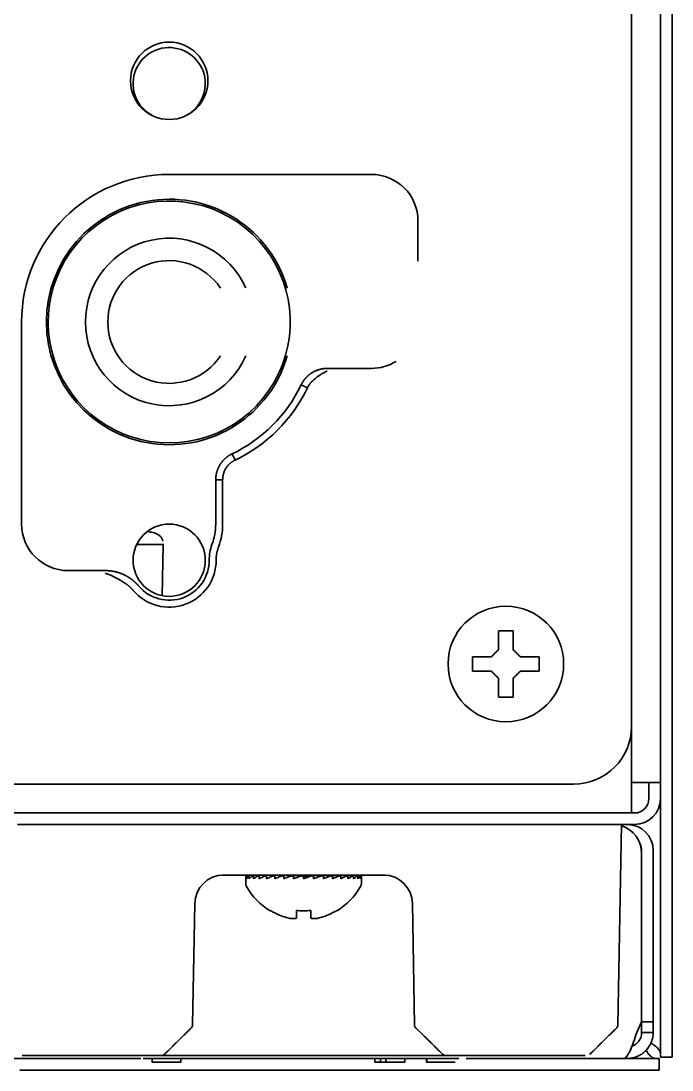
# Model space of a CAD drawing. Extents: x 53 to 4124, y 6244 to 10190.
# Drawn here: x 2920 to 2965.1, y 9358.6 to 9431.2 of the extents above; entities that cross this region are included whole.
import ezdxf

# ---------------------------------------------------------------- set-up
doc = ezdxf.new("R2010")
doc.units = 0
doc.header["$LTSCALE"] = 5
doc.layers.add('1', color=7, linetype='CONTINUOUS', true_color=0xffffff)

msp = doc.modelspace()

# ---------------------------------------------------------------- linework, layer by layer
at = {"layer": '1', "color": 7, "linetype": 'Continuous', "lineweight": 35}
for p, q in [((2964.275, 10018.343), (2964.275, 9378.493)), ((2965.075, 9361.493), (2965.075, 9673.393)), ((2962.275, 9378.193), (2962.275, 9469.895)), ((2962.275, 9468.394), (2962.275, 9382.393)), ((2944.275, 9420.611), (2930.275, 9420.611)), ((2947.493, 9414.592), (2947.493, 9417.393)), ((2920.058, 9410.393), (2920.058, 9396.393)), ((2941.211, 9407.176), (2944.275, 9407.176)), ((2933.493, 9396.393), (2933.493, 9399.457)), ((2933.975, 9399.457), (2933.975, 9396.393)), ((2928.03, 9394.993), (2929.858, 9394.993)), ((2929.858, 9394.993), (2929.795, 9391.44)), ((2929.858, 9394.993), (2929.857, 9395.036)), ((2923.275, 9393.176), (2925.867, 9393.176)), ((2951.275, 9386.711), (2951.275, 9387.211)), ((2951.275, 9386.211), (2951.275, 9386.711)), ((2955.875, 9387.211), (2955.875, 9386.711)), ((2955.875, 9386.711), (2955.875, 9386.211)), ((2958.275, 9378.393), (2899.275, 9378.393)), ((2962.475, 9378.493), (2962.275, 9378.493)), ((2962.275, 9378.193), (2962.275, 9376.393)), ((2964.275, 9378.493), (2962.475, 9378.493)), ((2963.475, 9378.493), (2963.475, 9377.393)), ((2964.275, 9378.493), (2964.275, 9377.393)), ((2964.275, 9361.493), (2964.275, 9377.395)), ((2962.275, 9376.393), (2216.275, 9376.393)), ((2962.275, 9376.393), (2962.475, 9376.393)), ((2919.775, 9375.593), (2962.475, 9375.593)), ((2919.825, 9375.593), (2959.326, 9375.593)), ((2961.575, 9375.593), (2961.333, 9361.695)), ((2962.975, 9361.921), (2962.975, 9373.793)), ((2963.775, 9361.921), (2963.775, 9373.793)), ((2962.973, 9361.921), (2962.973, 9373.593)), ((2945.234, 9372.093), (2933.916, 9372.093)), ((2935.575, 9371.843), (2935.575, 9372.077)), ((2935.575, 9371.843), (2935.575, 9371.493)), ((2935.636, 9371.843), (2935.636, 9372.077)), ((2935.816, 9371.843), (2935.816, 9372.077)), ((2936.111, 9371.843), (2936.111, 9372.077)), ((2936.511, 9371.843), (2936.511, 9372.077)), ((2937.004, 9371.843), (2937.004, 9372.077)), ((2937.341, 9372.072), (2937.341, 9372.093)), ((2937.375, 9372.072), (2937.375, 9372.093)), ((2937.409, 9372.071), (2937.409, 9372.093)), ((2937.476, 9372.07), (2937.476, 9372.093)), ((2937.508, 9372.07), (2937.508, 9372.093)), ((2937.575, 9371.843), (2937.575, 9372.077)), ((2937.641, 9372.076), (2937.641, 9372.093)), ((2937.67, 9372.075), (2937.67, 9372.093)), ((2937.864, 9372.072), (2937.864, 9372.093)), ((2937.89, 9372.071), (2937.89, 9372.093)), ((2938.139, 9372.066), (2938.139, 9372.093)), ((2938.161, 9372.066), (2938.161, 9372.093)), ((2938.207, 9371.843), (2938.207, 9372.077)), ((2938.458, 9372.07), (2938.458, 9372.093)), ((2938.475, 9372.07), (2938.475, 9372.093)), ((2938.811, 9372.06), (2938.811, 9372.093)), ((2938.881, 9371.843), (2938.881, 9372.077)), ((2939.187, 9372.06), (2939.187, 9372.093)), ((2939.193, 9371.943), (2939.193, 9372.093)), ((2939.575, 9371.843), (2939.575, 9372.077)), ((2939.963, 9372.06), (2939.963, 9372.093)), ((2940.27, 9371.843), (2940.27, 9372.077)), ((2940.339, 9372.06), (2940.339, 9372.093)), ((2940.692, 9372.07), (2940.692, 9372.093)), ((2940.943, 9371.843), (2940.943, 9372.077)), ((2941.011, 9372.066), (2941.011, 9372.093)), ((2941.287, 9372.072), (2941.287, 9372.093)), ((2941.51, 9372.076), (2941.51, 9372.093)), ((2941.575, 9371.843), (2941.575, 9372.077)), ((2941.674, 9372.07), (2941.674, 9372.093)), ((2941.775, 9372.072), (2941.775, 9372.093)), ((2941.809, 9372.072), (2941.809, 9372.093)), ((2942.146, 9371.843), (2942.146, 9372.077)), ((2942.639, 9371.843), (2942.639, 9372.077)), ((2943.039, 9371.843), (2943.039, 9372.077)), ((2943.334, 9371.843), (2943.334, 9372.077)), ((2943.514, 9371.843), (2943.514, 9372.077)), ((2943.575, 9371.843), (2943.575, 9372.077)), ((2943.575, 9371.493), (2943.575, 9371.843)), ((2932.041, 9370.128), (2931.894, 9361.695)), ((2947.257, 9361.695), (2947.11, 9370.128)), ((2937.275, 9369.615), (2937.275, 9369.648)), ((2941.875, 9369.648), (2941.875, 9369.615)), ((2962.634, 9361.193), (2962.973, 9361.921)), ((2962.975, 9361.921), (2962.975, 9361.193)), ((2962.975, 9361.921), (2963.775, 9361.921)), ((2963.775, 9361.921), (2963.775, 9361.193)), ((2964.275, 9359.493), (2964.275, 9361.493)), ((2965.075, 9361.493), (2965.075, 9359.493)), ((2928.321, 9359.393), (2638.986, 9359.393)), ((2927.893, 9359.593), (2920.09, 9359.593)), ((2931.885, 9359.393), (2928.471, 9359.393)), ((2929.086, 9359.393), (2929.086, 9359.112)), ((2929.093, 9359.393), (2929.093, 9359.112)), ((2949.396, 9359.593), (2929.755, 9359.593)), ((2931.075, 9359.143), (2931.075, 9359.393)), ((2931.075, 9359.112), (2931.075, 9359.393)), ((2932.239, 9359.393), (2931.885, 9359.393)), ((2950.325, 9359.393), (2932.239, 9359.393)), ((2944.5, 9359.143), (2944.5, 9359.393)), ((2944.905, 9359.143), (2944.905, 9359.393)), ((2945.273, 9359.143), (2945.273, 9359.393)), ((2946.575, 9359.143), (2946.575, 9359.393)), ((2948.089, 9359.143), (2948.089, 9359.393)), ((2948.093, 9359.143), (2948.093, 9359.112)), ((2948.11, 9359.393), (2948.11, 9359.112)), ((2961.725, 9359.393), (2950.819, 9359.393)), ((2959.071, 9359.593), (2951.258, 9359.593)), ((2961.749, 9359.399), (2961.725, 9359.393)), ((2961.725, 9359.393), (2961.975, 9359.393)), ((2961.965, 9359.393), (2962.175, 9359.393)), ((2962.175, 9359.393), (2964.175, 9359.393)), ((2964.175, 9359.393), (2964.175, 9358.593)), ((2965.075, 9359.493), (2964.275, 9359.493)), ((2919.944, 9358.593), (2962.175, 9358.593)), ((2964.175, 9358.593), (2962.175, 9358.593))]:
    msp.add_line(p, q, dxfattribs=at)
for centre, radius in [((2930.275, 9427.093), 2.68), ((2930.275, 9393.893), 2.5), ((2953.575, 9386.711), 4)]:
    msp.add_circle(centre, radius, dxfattribs=at)
for centre, radius, start, end in [((2930.275, 9426.893), 2.5, 0, 243.30375), ((2930.275, 9426.893), 2.5, 296.69062, 0), ((2930.275, 9410.393), 10.217, 90, 180), ((2944.275, 9417.393), 3.217, 0, 90), ((2930.275, 9410.393), 8.5, 16.0425, 343.9575), ((2930.275, 9410.391), 8.375, 343.99687, 270), ((2930.275, 9410.391), 5.8, 23.97937, 336.06), ((2930.275, 9410.391), 4.25, 33.58688, 326.46937), ((2930.275, 9410.391), 8.375, 270, 343.99687), ((2944.275, 9410.393), 3.217, 270, 302.05828), ((2930.275, 9410.393), 10.117, 295.50031, 334.49969), ((2930.275, 9410.393), 10.6, 295.50031, 334.49969), ((2923.275, 9396.393), 3.217, 180, 270), ((2929.475, 9396.393), 4.017, 339.36558, 0), ((2929.475, 9396.393), 4.5, 339.36558, 0), ((2930.275, 9393.893), 3.25, 220.12402, 0.27494), ((2930.275, 9393.893), 2.767, 220.12402, 0.27494), ((2958.275, 9382.393), 4, 270, 0), ((2962.475, 9377.393), 1.8, 270, 0), ((2962.475, 9377.393), 1, 270, 0), ((2960.973, 9373.593), 2, 0, 72.53016), ((2961.975, 9373.793), 1.8, 0, 90), ((2961.975, 9373.793), 1, 0, 28.11938), ((2934.041, 9370.093), 2, 90, 179), ((2935.975, 9371.493), 0.4, 180, 210.30118), ((2943.175, 9371.493), 0.4, 329.69882, 0), ((2945.11, 9370.093), 2, 1, 90), ((2939.774, 9373.713), 4.8, 210.30118, 238.41865), ((2939.376, 9373.713), 4.8, 301.58373, 329.69882), ((2939.575, 9373.395), 3.78, 262.39595, 269.99653), ((2939.575, 9373.395), 3.78, 270.00345, 277.60407)]:
    msp.add_arc(centre, radius, start, end, dxfattribs=at)
for centre, major_axis, ratio, start_param, end_param in [((2992.475, 9342.338), (187.512, -10.822), 0.147992, 1.884659, 1.886285), ((2988.315, 9342.346), (172.785, -10.861), 0.160468, 1.885413, 1.887793), ((2982.683, 9342.349), (152.824, -10.94), 0.181206, 1.887372, 1.890664), ((2975.746, 9342.35), (128.22, -11.096), 0.21548, 1.892475, 1.896333), ((2967.718, 9342.344), (99.717, -11.458), 0.27566, 1.903458, 1.909383), ((2958.829, 9342.338), (68.069, -12.593), 0.396552, 1.941709, 1.950979), ((2949.346, 9342.353), (31.697, -20.908), 0.66863, 2.28379, 2.293063), ((2948.533, 9345.593), (-28.837, -4.995), 0.949656, 4.846977, 4.860829), ((2929.803, 9342.348), (-31.699, -20.914), 0.668638, 3.990007, 3.999279), ((2920.327, 9342.346), (-68.059, -12.588), 0.396512, 4.332269, 4.341541), ((2911.441, 9342.352), (-99.702, -11.454), 0.27563, 4.37385, 4.380489), ((2903.398, 9342.345), (-128.232, -11.099), 0.215496, 4.386824, 4.392026), ((2896.455, 9342.341), (-152.847, -10.944), 0.181225, 4.392479, 4.395772), ((2890.836, 9342.346), (-172.784, -10.861), 0.160468, 4.395393, 4.397772), ((2886.7, 9342.352), (-187.466, -10.816), 0.147965, 4.396968, 4.398594), ((2884.162, 9342.352), (-196.468, -10.794), 0.141228, 4.397745, 4.398709)]:
    msp.add_ellipse(centre, major_axis=major_axis, ratio=ratio, start_param=start_param, end_param=end_param, dxfattribs=at)
for points, knots in [([(2939.407, 9406.038), (2939.41, 9406.045), (2939.417, 9406.059), (2939.428, 9406.08), (2939.438, 9406.1), (2939.449, 9406.121), (2939.461, 9406.142), (2939.472, 9406.162), (2939.484, 9406.183), (2939.496, 9406.203), (2939.508, 9406.223), (2939.52, 9406.243), (2939.533, 9406.262), (2939.546, 9406.282), (2939.559, 9406.302), (2939.572, 9406.321), (2939.585, 9406.34), (2939.599, 9406.359), (2939.613, 9406.378), (2939.627, 9406.396), (2939.642, 9406.415), (2939.656, 9406.433), (2939.671, 9406.451), (2939.686, 9406.469), (2939.702, 9406.487), (2939.717, 9406.505), (2939.733, 9406.522), (2939.749, 9406.539), (2939.765, 9406.556), (2939.781, 9406.573), (2939.797, 9406.59), (2939.814, 9406.607), (2939.831, 9406.623), (2939.848, 9406.639), (2939.865, 9406.655), (2939.883, 9406.67), (2939.9, 9406.686), (2939.918, 9406.701), (2939.936, 9406.716), (2939.954, 9406.731), (2939.972, 9406.746), (2939.991, 9406.76), (2940.01, 9406.774), (2940.028, 9406.788), (2940.047, 9406.802), (2940.066, 9406.816), (2940.086, 9406.829), (2940.105, 9406.842), (2940.125, 9406.855), (2940.145, 9406.867), (2940.164, 9406.88), (2940.184, 9406.892), (2940.205, 9406.904), (2940.225, 9406.916), (2940.245, 9406.927), (2940.266, 9406.938), (2940.287, 9406.949), (2940.308, 9406.96), (2940.329, 9406.97), (2940.35, 9406.981), (2940.371, 9406.991), (2940.392, 9407), (2940.414, 9407.01), (2940.435, 9407.019), (2940.457, 9407.028), (2940.479, 9407.037), (2940.5, 9407.045), (2940.522, 9407.053), (2940.544, 9407.061), (2940.567, 9407.069), (2940.589, 9407.076), (2940.611, 9407.084), (2940.633, 9407.091), (2940.656, 9407.097), (2940.679, 9407.104), (2940.701, 9407.11), (2940.724, 9407.116), (2940.747, 9407.121), (2940.769, 9407.126), (2940.792, 9407.131), (2940.815, 9407.136), (2940.838, 9407.141), (2940.861, 9407.145), (2940.884, 9407.149), (2940.908, 9407.153), (2940.931, 9407.156), (2940.954, 9407.159), (2940.977, 9407.162), (2941.001, 9407.165), (2941.024, 9407.167), (2941.047, 9407.169), (2941.071, 9407.171), (2941.094, 9407.172), (2941.117, 9407.174), (2941.141, 9407.175), (2941.164, 9407.175), (2941.188, 9407.176), (2941.203, 9407.176), (2941.211, 9407.176)], [0, 0, 0, 0, 0.010418, 0.020835, 0.031252, 0.04167, 0.052087, 0.062504, 0.072921, 0.083338, 0.093755, 0.104172, 0.114589, 0.125006, 0.135423, 0.145839, 0.156256, 0.166673, 0.177089, 0.187506, 0.197922, 0.208339, 0.218755, 0.229171, 0.239588, 0.250004, 0.26042, 0.270837, 0.281253, 0.291669, 0.302085, 0.312501, 0.322917, 0.333334, 0.34375, 0.354166, 0.364582, 0.374998, 0.385414, 0.39583, 0.406246, 0.416662, 0.427078, 0.437494, 0.44791, 0.458326, 0.468742, 0.479158, 0.489574, 0.49999, 0.510406, 0.520822, 0.531238, 0.541654, 0.55207, 0.562486, 0.572902, 0.583318, 0.593735, 0.604151, 0.614567, 0.624983, 0.6354, 0.645816, 0.656232, 0.666648, 0.677065, 0.687481, 0.697898, 0.708314, 0.718731, 0.729147, 0.739564, 0.749981, 0.760398, 0.770814, 0.781231, 0.791648, 0.802065, 0.812482, 0.822899, 0.833316, 0.843733, 0.854151, 0.864568, 0.874985, 0.885403, 0.89582, 0.906238, 0.916656, 0.927073, 0.937491, 0.947909, 0.958327, 0.968745, 0.979163, 0.989582, 1, 1, 1, 1]), ([(2940.154, 9406.268), (2940.194, 9406.307), (2940.234, 9406.345), (2940.316, 9406.419), (2940.357, 9406.454), (2940.441, 9406.524), (2940.483, 9406.557), (2940.548, 9406.606), (2940.57, 9406.622), (2940.613, 9406.654), (2940.636, 9406.669), (2940.68, 9406.699), (2940.702, 9406.714), (2940.736, 9406.736), (2940.747, 9406.743), (2940.769, 9406.758), (2940.78, 9406.765), (2940.836, 9406.8), (2940.881, 9406.827), (2940.971, 9406.879), (2941.017, 9406.903), (2941.087, 9406.937), (2941.11, 9406.948), (2941.146, 9406.964), (2941.158, 9406.969), (2941.176, 9406.976), (2941.182, 9406.979), (2941.189, 9406.982), (2941.191, 9406.983), (2941.194, 9406.984), (2941.195, 9406.984), (2941.196, 9406.985), (2941.2, 9406.986), (2941.203, 9406.987), (2941.206, 9406.988)], [0, 0, 0, 0, 0.125, 0.125, 0.25, 0.25, 0.375, 0.375, 0.4375, 0.4375, 0.5, 0.5, 0.5625, 0.5625, 0.59375, 0.59375, 0.625, 0.625, 0.75, 0.75, 0.875, 0.875, 0.9375, 0.9375, 0.96875, 0.96875, 0.984375, 0.984375, 0.988281, 0.990234, 0.990234, 0.992188, 0.992188, 1, 1, 1, 1]), ([(2933.493, 9399.457), (2933.493, 9399.465), (2933.493, 9399.481), (2933.493, 9399.504), (2933.494, 9399.528), (2933.495, 9399.551), (2933.496, 9399.574), (2933.498, 9399.598), (2933.499, 9399.621), (2933.501, 9399.645), (2933.504, 9399.668), (2933.506, 9399.691), (2933.509, 9399.714), (2933.512, 9399.738), (2933.516, 9399.761), (2933.52, 9399.784), (2933.523, 9399.807), (2933.528, 9399.83), (2933.532, 9399.853), (2933.537, 9399.876), (2933.542, 9399.899), (2933.547, 9399.922), (2933.553, 9399.945), (2933.559, 9399.967), (2933.565, 9399.99), (2933.571, 9400.013), (2933.578, 9400.035), (2933.585, 9400.057), (2933.592, 9400.08), (2933.599, 9400.102), (2933.607, 9400.124), (2933.615, 9400.146), (2933.623, 9400.168), (2933.632, 9400.19), (2933.64, 9400.212), (2933.649, 9400.233), (2933.659, 9400.255), (2933.668, 9400.276), (2933.678, 9400.298), (2933.688, 9400.319), (2933.698, 9400.34), (2933.709, 9400.361), (2933.719, 9400.382), (2933.73, 9400.403), (2933.741, 9400.423), (2933.753, 9400.444), (2933.765, 9400.464), (2933.776, 9400.484), (2933.789, 9400.504), (2933.801, 9400.524), (2933.814, 9400.544), (2933.826, 9400.563), (2933.84, 9400.583), (2933.853, 9400.602), (2933.866, 9400.621), (2933.88, 9400.64), (2933.894, 9400.659), (2933.908, 9400.678), (2933.923, 9400.696), (2933.937, 9400.714), (2933.952, 9400.733), (2933.967, 9400.751), (2933.983, 9400.768), (2933.998, 9400.786), (2934.014, 9400.803), (2934.03, 9400.821), (2934.046, 9400.838), (2934.062, 9400.854), (2934.078, 9400.871), (2934.095, 9400.888), (2934.112, 9400.904), (2934.129, 9400.92), (2934.146, 9400.936), (2934.164, 9400.951), (2934.181, 9400.967), (2934.199, 9400.982), (2934.217, 9400.997), (2934.235, 9401.012), (2934.254, 9401.027), (2934.272, 9401.041), (2934.291, 9401.055), (2934.31, 9401.069), (2934.329, 9401.083), (2934.348, 9401.097), (2934.367, 9401.11), (2934.386, 9401.123), (2934.406, 9401.136), (2934.426, 9401.148), (2934.446, 9401.161), (2934.466, 9401.173), (2934.486, 9401.185), (2934.506, 9401.196), (2934.527, 9401.208), (2934.547, 9401.219), (2934.568, 9401.23), (2934.589, 9401.241), (2934.61, 9401.251), (2934.624, 9401.258), (2934.631, 9401.261)], [0, 0, 0, 0, 0.010418, 0.020837, 0.031255, 0.041673, 0.052091, 0.062509, 0.072927, 0.083344, 0.093762, 0.10418, 0.114597, 0.125015, 0.135432, 0.145849, 0.156267, 0.166684, 0.177101, 0.187518, 0.197935, 0.208352, 0.218769, 0.229186, 0.239602, 0.250019, 0.260436, 0.270852, 0.281269, 0.291686, 0.302102, 0.312519, 0.322935, 0.333351, 0.343768, 0.354184, 0.3646, 0.375017, 0.385433, 0.395849, 0.406265, 0.416681, 0.427098, 0.437514, 0.44793, 0.458346, 0.468762, 0.479178, 0.489594, 0.50001, 0.510426, 0.520842, 0.531258, 0.541674, 0.55209, 0.562506, 0.572922, 0.583338, 0.593754, 0.60417, 0.614586, 0.625002, 0.635418, 0.645834, 0.65625, 0.666666, 0.677083, 0.687499, 0.697915, 0.708331, 0.718747, 0.729163, 0.73958, 0.749996, 0.760412, 0.770829, 0.781245, 0.791661, 0.802078, 0.812494, 0.822911, 0.833327, 0.843744, 0.854161, 0.864577, 0.874994, 0.885411, 0.895828, 0.906245, 0.916662, 0.927079, 0.937496, 0.947913, 0.95833, 0.968748, 0.979165, 0.989582, 1, 1, 1, 1]), ([(2929.837, 9395.219), (2929.821, 9395.286), (2929.775, 9395.424), (2929.595, 9395.649), (2929.274, 9395.79), (2928.934, 9395.859), (2928.804, 9395.879)], [0, 0, 0, 0, 0.132816, 0.30354, 0.753808, 1, 1, 1, 1]), ([(2933.043, 9393.907), (2933.042, 9394.089), (2933.058, 9394.271), (2933.122, 9394.63), (2933.171, 9394.807), (2933.235, 9394.977)], [0, 0, 0, 0, 0.5, 0.5, 1, 1, 1, 1]), ([(2925.867, 9393.176), (2925.876, 9393.176), (2925.894, 9393.176), (2925.921, 9393.175), (2925.948, 9393.175), (2925.975, 9393.174), (2926.002, 9393.173), (2926.03, 9393.171), (2926.057, 9393.17), (2926.084, 9393.168), (2926.111, 9393.166), (2926.138, 9393.164), (2926.165, 9393.161), (2926.192, 9393.158), (2926.219, 9393.155), (2926.246, 9393.152), (2926.273, 9393.148), (2926.3, 9393.144), (2926.327, 9393.14), (2926.354, 9393.136), (2926.381, 9393.131), (2926.407, 9393.127), (2926.434, 9393.122), (2926.461, 9393.116), (2926.487, 9393.111), (2926.514, 9393.105), (2926.54, 9393.099), (2926.567, 9393.093), (2926.593, 9393.086), (2926.62, 9393.08), (2926.646, 9393.073), (2926.672, 9393.066), (2926.698, 9393.058), (2926.724, 9393.05), (2926.75, 9393.043), (2926.776, 9393.034), (2926.802, 9393.026), (2926.828, 9393.018), (2926.854, 9393.009), (2926.879, 9393), (2926.905, 9392.99), (2926.93, 9392.981), (2926.956, 9392.971), (2926.981, 9392.961), (2927.006, 9392.951), (2927.031, 9392.94), (2927.056, 9392.93), (2927.081, 9392.919), (2927.106, 9392.908), (2927.131, 9392.896), (2927.155, 9392.885), (2927.18, 9392.873), (2927.204, 9392.861), (2927.229, 9392.849), (2927.253, 9392.836), (2927.277, 9392.824), (2927.301, 9392.811), (2927.324, 9392.798), (2927.348, 9392.784), (2927.372, 9392.771), (2927.395, 9392.757), (2927.419, 9392.743), (2927.442, 9392.729), (2927.465, 9392.714), (2927.488, 9392.7), (2927.511, 9392.685), (2927.533, 9392.67), (2927.556, 9392.655), (2927.578, 9392.639), (2927.6, 9392.624), (2927.622, 9392.608), (2927.644, 9392.592), (2927.666, 9392.576), (2927.688, 9392.559), (2927.709, 9392.543), (2927.731, 9392.526), (2927.752, 9392.509), (2927.773, 9392.492), (2927.794, 9392.474), (2927.815, 9392.457), (2927.835, 9392.439), (2927.856, 9392.421), (2927.876, 9392.403), (2927.896, 9392.385), (2927.916, 9392.366), (2927.936, 9392.347), (2927.955, 9392.328), (2927.975, 9392.309), (2927.994, 9392.29), (2928.013, 9392.271), (2928.032, 9392.251), (2928.051, 9392.232), (2928.069, 9392.212), (2928.088, 9392.192), (2928.106, 9392.171), (2928.124, 9392.151), (2928.142, 9392.131), (2928.153, 9392.117), (2928.159, 9392.11)], [0, 0, 0, 0, 0.010418, 0.020835, 0.031253, 0.04167, 0.052088, 0.062505, 0.072922, 0.08334, 0.093757, 0.104175, 0.114592, 0.125009, 0.135426, 0.145844, 0.156261, 0.166678, 0.177095, 0.187512, 0.197929, 0.208347, 0.218764, 0.229181, 0.239598, 0.250015, 0.260432, 0.270849, 0.281266, 0.291683, 0.302099, 0.312516, 0.322933, 0.33335, 0.343767, 0.354184, 0.364601, 0.375017, 0.385434, 0.395851, 0.406267, 0.416684, 0.427101, 0.437518, 0.447934, 0.458351, 0.468767, 0.479184, 0.489601, 0.500017, 0.510434, 0.52085, 0.531267, 0.541683, 0.5521, 0.562516, 0.572933, 0.583349, 0.593766, 0.604182, 0.614599, 0.625015, 0.635431, 0.645848, 0.656264, 0.66668, 0.677097, 0.687513, 0.697929, 0.708346, 0.718762, 0.729178, 0.739595, 0.750011, 0.760427, 0.770844, 0.78126, 0.791676, 0.802092, 0.812509, 0.822925, 0.833341, 0.843757, 0.854173, 0.86459, 0.875006, 0.885422, 0.895838, 0.906254, 0.916671, 0.927087, 0.937503, 0.947919, 0.958335, 0.968752, 0.979168, 0.989584, 1, 1, 1, 1]), ([(2925.87, 9392.988), (2925.874, 9392.987), (2925.878, 9392.986), (2925.882, 9392.984), (2925.883, 9392.984), (2925.885, 9392.983), (2925.888, 9392.982), (2925.891, 9392.981), (2925.9, 9392.978), (2925.908, 9392.975), (2925.931, 9392.967), (2925.946, 9392.962), (2925.991, 9392.946), (2926.021, 9392.934), (2926.111, 9392.9), (2926.17, 9392.875), (2926.289, 9392.824), (2926.348, 9392.797), (2926.466, 9392.741), (2926.583, 9392.682), (2926.699, 9392.618), (2926.815, 9392.553), (2926.872, 9392.519), (2926.987, 9392.45), (2927.043, 9392.415), (2927.156, 9392.343), (2927.213, 9392.306), (2927.268, 9392.268)], [0, 0, 0, 0, 0.007813, 0.007813, 0.009766, 0.009766, 0.011719, 0.015625, 0.015625, 0.03125, 0.03125, 0.0625, 0.0625, 0.125, 0.125, 0.25, 0.25, 0.375, 0.375, 0.5, 0.625, 0.625, 0.75, 0.75, 0.875, 0.875, 1, 1, 1, 1]), ([(2954.075, 9389.011), (2954.075, 9388.808), (2954.075, 9388.598), (2954.075, 9388.273), (2954.075, 9388.163), (2954.075, 9387.94), (2954.075, 9387.826), (2954.075, 9387.711)], [0, 0, 0, 0, 0.5, 0.5, 0.75, 0.75, 1, 1, 1, 1]), ([(2951.275, 9387.211), (2951.478, 9387.211), (2951.688, 9387.211), (2952.013, 9387.211), (2952.123, 9387.211), (2952.346, 9387.211), (2952.46, 9387.211), (2952.575, 9387.211)], [0, 0, 0, 0, 0.5, 0.5, 0.75, 0.75, 1, 1, 1, 1]), ([(2955.875, 9386.211), (2955.672, 9386.211), (2955.463, 9386.211), (2955.138, 9386.211), (2955.028, 9386.211), (2954.804, 9386.211), (2954.691, 9386.211), (2954.575, 9386.211)], [0, 0, 0, 0, 0.5, 0.5, 0.75, 0.75, 1, 1, 1, 1]), ([(2953.075, 9384.411), (2953.075, 9384.614), (2953.075, 9384.824), (2953.075, 9385.149), (2953.075, 9385.259), (2953.075, 9385.482), (2953.075, 9385.596), (2953.075, 9385.711)], [0, 0, 0, 0, 0.5, 0.5, 0.75, 0.75, 1, 1, 1, 1]), ([(2937.275, 9369.648), (2937.478, 9369.524), (2937.688, 9369.416), (2938.013, 9369.278), (2938.123, 9369.236), (2938.346, 9369.161), (2938.46, 9369.127), (2938.575, 9369.097)], [0, 0, 0, 0, 0.5, 0.5, 0.75, 0.75, 1, 1, 1, 1]), ([(2939.075, 9369.097), (2939.075, 9369.127), (2939.075, 9369.16), (2939.075, 9369.236), (2939.075, 9369.278), (2939.075, 9369.37), (2939.075, 9369.42), (2939.075, 9369.501), (2939.075, 9369.529), (2939.075, 9369.587), (2939.075, 9369.617), (2939.075, 9369.648)], [0, 0, 0, 0, 0.25, 0.25, 0.5, 0.5, 0.75, 0.75, 0.875, 0.875, 1, 1, 1, 1]), ([(2940.075, 9369.648), (2940.075, 9369.524), (2940.075, 9369.416), (2940.075, 9369.278), (2940.075, 9369.236), (2940.075, 9369.161), (2940.075, 9369.127), (2940.075, 9369.097)], [0, 0, 0, 0, 0.5, 0.5, 0.75, 0.75, 1, 1, 1, 1]), ([(2940.575, 9369.097), (2940.69, 9369.127), (2940.803, 9369.16), (2941.027, 9369.236), (2941.137, 9369.278), (2941.354, 9369.37), (2941.46, 9369.42), (2941.618, 9369.501), (2941.67, 9369.529), (2941.774, 9369.587), (2941.825, 9369.617), (2941.875, 9369.648)], [0, 0, 0, 0, 0.25, 0.25, 0.5, 0.5, 0.75, 0.75, 0.875, 0.875, 1, 1, 1, 1]), ([(2931.894, 9361.695), (2931.893, 9361.663), (2931.886, 9361.631), (2931.861, 9361.571), (2931.842, 9361.544), (2931.819, 9361.521)], [0, 0, 0, 0, 0.5, 0.5, 1, 1, 1, 1]), ([(2947.331, 9361.521), (2947.308, 9361.544), (2947.29, 9361.571), (2947.264, 9361.631), (2947.257, 9361.663), (2947.257, 9361.695)], [0, 0, 0, 0, 0.5, 0.5, 1, 1, 1, 1]), ([(2961.333, 9361.695), (2961.332, 9361.663), (2961.325, 9361.631), (2961.3, 9361.571), (2961.281, 9361.544), (2961.258, 9361.521)], [0, 0, 0, 0, 0.5, 0.5, 1, 1, 1, 1]), ([(2962.634, 9361.193), (2962.56, 9360.97), (2962.486, 9360.747), (2962.339, 9360.331), (2962.265, 9360.138), (2962.118, 9359.81), (2962.044, 9359.674), (2961.896, 9359.478), (2961.822, 9359.418), (2961.749, 9359.399)], [0, 0, 0, 0, 0.25, 0.25, 0.5, 0.5, 0.75, 0.75, 1, 1, 1, 1]), ([(2963.775, 9361.193), (2963.775, 9361.082), (2963.765, 9360.97), (2963.724, 9360.751), (2963.693, 9360.643), (2963.612, 9360.435), (2963.561, 9360.335), (2963.443, 9360.145), (2963.375, 9360.056), (2963.224, 9359.892), (2963.141, 9359.817), (2962.962, 9359.684), (2962.866, 9359.625), (2962.666, 9359.527), (2962.561, 9359.488), (2962.346, 9359.428), (2962.235, 9359.409), (2962.124, 9359.399)], [0, 0, 0, 0, 0.125, 0.125, 0.25, 0.25, 0.375, 0.375, 0.5, 0.5, 0.625, 0.625, 0.75, 0.75, 0.875, 0.875, 1, 1, 1, 1]), ([(2962.975, 9361.193), (2962.975, 9361.069), (2962.952, 9360.945), (2962.862, 9360.714), (2962.795, 9360.607), (2962.627, 9360.425), (2962.526, 9360.349), (2962.381, 9360.278), (2962.346, 9360.264), (2962.31, 9360.251)], [0, 0, 0, 0, 0.302566, 0.302566, 0.605132, 0.605132, 0.907698, 0.907698, 1, 1, 1, 1]), ([(2963.271, 9359.953), (2963.344, 9359.842), (2963.418, 9359.741), (2963.565, 9359.574), (2963.639, 9359.507), (2963.786, 9359.417), (2963.86, 9359.393), (2963.934, 9359.393)], [0, 0, 0, 0, 0.332457, 0.332457, 0.666229, 0.666229, 1, 1, 1, 1]), ([(2964.275, 9359.734), (2964.275, 9359.808), (2964.252, 9359.882), (2964.162, 9360.03), (2964.095, 9360.103), (2963.927, 9360.251), (2963.826, 9360.325), (2963.681, 9360.421), (2963.646, 9360.443), (2963.611, 9360.465)], [0, 0, 0, 0, 0.302852, 0.302852, 0.605705, 0.605705, 0.908557, 0.908557, 1, 1, 1, 1]), ([(2929.755, 9359.593), (2929.754, 9359.593), (2929.75, 9359.593), (2929.74, 9359.593), (2929.736, 9359.593), (2929.726, 9359.593), (2929.72, 9359.593), (2929.707, 9359.593), (2929.7, 9359.593), (2929.685, 9359.593), (2929.676, 9359.593), (2929.649, 9359.593), (2929.628, 9359.593), (2929.581, 9359.593), (2929.555, 9359.593), (2929.511, 9359.593), (2929.496, 9359.593), (2929.464, 9359.593), (2929.448, 9359.593), (2929.397, 9359.593), (2929.324, 9359.593), (2929.243, 9359.593), (2929.179, 9359.593), (2929.157, 9359.593), (2929.112, 9359.593), (2929.089, 9359.593), (2929.018, 9359.593), (2928.97, 9359.593), (2928.819, 9359.593), (2928.713, 9359.593), (2928.573, 9359.593), (2928.545, 9359.593), (2928.487, 9359.593), (2928.458, 9359.593), (2928.371, 9359.593), (2928.313, 9359.593), (2928.224, 9359.593), (2928.195, 9359.593), (2928.135, 9359.593), (2928.105, 9359.593), (2928.045, 9359.593), (2928.015, 9359.593), (2927.954, 9359.593), (2927.923, 9359.593), (2927.893, 9359.593)], [0, 0, 0, 0, 0.0625, 0.0625, 0.09375, 0.09375, 0.125, 0.125, 0.15625, 0.15625, 0.1875, 0.1875, 0.25, 0.25, 0.3125, 0.3125, 0.34375, 0.34375, 0.375, 0.375, 0.4375, 0.5, 0.5, 0.53125, 0.53125, 0.5625, 0.5625, 0.625, 0.625, 0.75, 0.75, 0.78125, 0.78125, 0.8125, 0.8125, 0.875, 0.875, 0.90625, 0.90625, 0.9375, 0.9375, 0.96875, 0.96875, 1, 1, 1, 1]), ([(2931.075, 9359.143), (2931.075, 9359.143), (2931.075, 9359.143), (2931.075, 9359.143), (2930.977, 9359.143), (2930.59, 9359.143), (2930.34, 9359.143), (2929.853, 9359.143), (2929.692, 9359.143), (2929.408, 9359.143), (2929.297, 9359.143), (2929.134, 9359.143), (2929.093, 9359.143), (2929.093, 9359.143)], [0, 0, 0, 0, 0.000116, 0.000116, 0.265888, 0.265888, 0.532183, 0.532183, 0.687965, 0.687965, 0.843747, 0.843747, 1, 1, 1, 1]), ([(2929.755, 9359.593), (2929.787, 9359.593), (2929.82, 9359.6), (2929.879, 9359.624), (2929.907, 9359.642), (2929.93, 9359.665)], [0, 0, 0, 0, 0.5, 0.5, 1, 1, 1, 1]), ([(2950.075, 9359.143), (2950.05, 9359.143), (2949.95, 9359.143), (2949.604, 9359.143), (2949.384, 9359.143), (2948.829, 9359.143), (2948.587, 9359.143), (2948.206, 9359.143), (2948.11, 9359.143), (2948.11, 9359.143)], [0, 0, 0, 0, 0.237318, 0.237318, 0.474692, 0.474692, 0.737671, 0.737671, 1, 1, 1, 1]), ([(2949.396, 9359.593), (2949.363, 9359.593), (2949.331, 9359.6), (2949.271, 9359.624), (2949.244, 9359.642), (2949.22, 9359.665)], [0, 0, 0, 0, 0.5, 0.5, 1, 1, 1, 1]), ([(2951.261, 9359.593), (2951.23, 9359.593), (2951.2, 9359.593), (2951.139, 9359.593), (2951.108, 9359.593), (2951.048, 9359.593), (2951.018, 9359.593), (2950.957, 9359.593), (2950.927, 9359.593), (2950.868, 9359.593), (2950.838, 9359.593), (2950.779, 9359.593), (2950.75, 9359.593), (2950.664, 9359.593), (2950.607, 9359.593), (2950.496, 9359.593), (2950.441, 9359.593), (2950.361, 9359.593), (2950.334, 9359.593), (2950.282, 9359.593), (2950.205, 9359.593), (2950.132, 9359.593), (2950.039, 9359.593), (2949.994, 9359.593), (2949.909, 9359.593), (2949.868, 9359.593), (2949.79, 9359.593), (2949.754, 9359.593), (2949.686, 9359.593), (2949.655, 9359.593), (2949.597, 9359.593), (2949.57, 9359.593), (2949.535, 9359.593), (2949.524, 9359.593), (2949.502, 9359.593), (2949.492, 9359.593), (2949.474, 9359.593), (2949.466, 9359.593), (2949.45, 9359.593), (2949.443, 9359.593), (2949.43, 9359.593), (2949.425, 9359.593), (2949.415, 9359.593), (2949.402, 9359.593), (2949.397, 9359.593), (2949.396, 9359.593)], [0, 0, 0, 0, 0.03125, 0.03125, 0.0625, 0.0625, 0.09375, 0.09375, 0.125, 0.125, 0.15625, 0.15625, 0.1875, 0.1875, 0.25, 0.25, 0.3125, 0.3125, 0.34375, 0.34375, 0.375, 0.4375, 0.4375, 0.5, 0.5, 0.5625, 0.5625, 0.625, 0.625, 0.6875, 0.6875, 0.75, 0.75, 0.78125, 0.78125, 0.8125, 0.8125, 0.84375, 0.84375, 0.875, 0.875, 0.90625, 0.90625, 0.9375, 1, 1, 1, 1]), ([(2962.124, 9359.399), (2962.121, 9359.399), (2962.114, 9359.399), (2962.104, 9359.398), (2962.094, 9359.397), (2962.083, 9359.396), (2962.073, 9359.396), (2962.062, 9359.395), (2962.052, 9359.395), (2962.041, 9359.394), (2962.03, 9359.394), (2962.019, 9359.394), (2962.008, 9359.394), (2961.997, 9359.393), (2961.986, 9359.393), (2961.979, 9359.393), (2961.975, 9359.393)], [0, 0, 0, 0, 0.070356, 0.140723, 0.211142, 0.28165, 0.352287, 0.42309, 0.494098, 0.565348, 0.636878, 0.708725, 0.780925, 0.853514, 0.926527, 1, 1, 1, 1])]:
    msp.add_open_spline(points, degree=3, knots=knots, dxfattribs=at)
for points, degree in [([(2939.407, 9406.038), (2939.843, 9405.83)], 1), ([(2940.153, 9406.269), (2939.961, 9406.082), (2939.843, 9405.83)], 2), ([(2934.631, 9401.261), (2934.7, 9401.116), (2934.769, 9400.971), (2934.839, 9400.826)], 3), ([(2934.839, 9400.826), (2934.44, 9400.639), (2933.972, 9399.896), (2933.975, 9399.457)], 2), ([(2933.493, 9399.457), (2933.975, 9399.457)], 1), ([(2933.687, 9394.807), (2933.522, 9394.373), (2933.525, 9393.909)], 2), ([(2927.79, 9391.799), (2927.56, 9392.074), (2927.269, 9392.269)], 2), ([(2953.075, 9387.711), (2953.075, 9387.765), (2953.075, 9387.873), (2953.075, 9388.035), (2953.075, 9388.194), (2953.075, 9388.349), (2953.075, 9388.501), (2953.075, 9388.658), (2953.075, 9388.824), (2953.075, 9388.947), (2953.075, 9389.011)], 3), ([(2953.075, 9389.011), (2953.242, 9389.011), (2953.575, 9389.011), (2953.909, 9389.011), (2954.075, 9389.011)], 3), ([(2952.575, 9387.211), (2952.599, 9387.235), (2952.646, 9387.282), (2952.718, 9387.354), (2952.789, 9387.425), (2952.861, 9387.497), (2952.932, 9387.568), (2953.004, 9387.639), (2953.051, 9387.687), (2953.075, 9387.711)], 3), ([(2954.075, 9387.711), (2954.101, 9387.685), (2954.153, 9387.634), (2954.226, 9387.56), (2954.298, 9387.488), (2954.368, 9387.418), (2954.437, 9387.349), (2954.506, 9387.28), (2954.552, 9387.234), (2954.575, 9387.211)], 3), ([(2954.575, 9387.211), (2954.63, 9387.211), (2954.738, 9387.211), (2954.899, 9387.211), (2955.058, 9387.211), (2955.213, 9387.211), (2955.365, 9387.211), (2955.522, 9387.211), (2955.688, 9387.211), (2955.811, 9387.211), (2955.875, 9387.211)], 3), ([(2952.575, 9386.211), (2952.521, 9386.211), (2952.413, 9386.211), (2952.251, 9386.211), (2952.092, 9386.211), (2951.937, 9386.211), (2951.785, 9386.211), (2951.629, 9386.211), (2951.463, 9386.211), (2951.339, 9386.211), (2951.275, 9386.211)], 3), ([(2953.075, 9385.711), (2953.049, 9385.737), (2952.998, 9385.788), (2952.924, 9385.862), (2952.853, 9385.934), (2952.782, 9386.004), (2952.713, 9386.073), (2952.644, 9386.142), (2952.598, 9386.188), (2952.575, 9386.211)], 3), ([(2954.575, 9386.211), (2954.552, 9386.187), (2954.504, 9386.14), (2954.433, 9386.068), (2954.361, 9385.997), (2954.29, 9385.926), (2954.218, 9385.854), (2954.147, 9385.783), (2954.099, 9385.735), (2954.075, 9385.711)], 3), ([(2954.075, 9385.711), (2954.075, 9385.657), (2954.075, 9385.549), (2954.075, 9385.387), (2954.075, 9385.228), (2954.075, 9385.073), (2954.075, 9384.921), (2954.075, 9384.765), (2954.075, 9384.598), (2954.075, 9384.475), (2954.075, 9384.411)], 3), ([(2954.075, 9384.411), (2953.909, 9384.411), (2953.575, 9384.411), (2953.242, 9384.411), (2953.075, 9384.411)], 3), ([(2935.636, 9372.077), (2935.616, 9372.039), (2935.585, 9371.962), (2935.575, 9371.883), (2935.575, 9371.843)], 3), ([(2935.816, 9372.077), (2935.776, 9372.039), (2935.706, 9371.962), (2935.656, 9371.883), (2935.636, 9371.843)], 3), ([(2936.111, 9372.077), (2936.053, 9372.039), (2935.945, 9371.962), (2935.856, 9371.883), (2935.816, 9371.843)], 3), ([(2936.511, 9372.077), (2936.436, 9372.039), (2936.294, 9371.962), (2936.169, 9371.883), (2936.111, 9371.843)], 3), ([(2937.004, 9372.077), (2936.914, 9372.039), (2936.743, 9371.962), (2936.586, 9371.883), (2936.511, 9371.843)], 3), ([(2937.575, 9372.077), (2937.474, 9372.039), (2937.277, 9371.962), (2937.093, 9371.883), (2937.004, 9371.843)], 3), ([(2938.207, 9372.077), (2938.097, 9372.039), (2937.882, 9371.962), (2937.676, 9371.883), (2937.575, 9371.843)], 3), ([(2938.881, 9372.077), (2938.765, 9372.039), (2938.538, 9371.962), (2938.316, 9371.883), (2938.207, 9371.843)], 3), ([(2939.575, 9372.077), (2939.458, 9372.039), (2939.225, 9371.962), (2938.995, 9371.883), (2938.881, 9371.843)], 3), ([(2940.27, 9372.077), (2940.155, 9372.039), (2939.924, 9371.962), (2939.692, 9371.883), (2939.575, 9371.843)], 3), ([(2940.943, 9372.077), (2940.833, 9372.039), (2940.611, 9371.962), (2940.384, 9371.883), (2940.27, 9371.843)], 3), ([(2941.575, 9372.077), (2941.474, 9372.039), (2941.267, 9371.962), (2941.053, 9371.883), (2940.943, 9371.843)], 3), ([(2942.146, 9372.077), (2942.057, 9372.039), (2941.872, 9371.962), (2941.676, 9371.883), (2941.575, 9371.843)], 3), ([(2942.639, 9372.077), (2942.564, 9372.039), (2942.407, 9371.962), (2942.235, 9371.883), (2942.146, 9371.843)], 3), ([(2943.039, 9372.077), (2942.981, 9372.039), (2942.856, 9371.962), (2942.714, 9371.883), (2942.639, 9371.843)], 3), ([(2943.334, 9372.077), (2943.294, 9372.039), (2943.205, 9371.962), (2943.097, 9371.883), (2943.039, 9371.843)], 3), ([(2943.514, 9372.077), (2943.494, 9372.039), (2943.444, 9371.962), (2943.374, 9371.883), (2943.334, 9371.843)], 3), ([(2943.575, 9372.077), (2943.575, 9372.039), (2943.565, 9371.962), (2943.535, 9371.883), (2943.514, 9371.843)], 3), ([(2938.575, 9369.097), (2938.616, 9369.092), (2938.697, 9369.084), (2938.824, 9369.08), (2938.95, 9369.084), (2939.034, 9369.092), (2939.075, 9369.097)], 3), ([(2940.075, 9369.097), (2940.117, 9369.092), (2940.201, 9369.084), (2940.328, 9369.08), (2940.455, 9369.084), (2940.535, 9369.092), (2940.575, 9369.097)], 3), ([(2931.819, 9361.521), (2929.93, 9359.665)], 1), ([(2947.331, 9361.521), (2949.22, 9359.665)], 1), ([(2961.258, 9361.521), (2959.369, 9359.665)], 1), ([(2962.975, 9361.193), (2963.776, 9361.193)], 1), ([(2944.905, 9359.143), (2944.77, 9359.143), (2944.635, 9359.143), (2944.5, 9359.143)], 3), ([(2945.273, 9359.143), (2945.15, 9359.143), (2945.028, 9359.143), (2944.905, 9359.143)], 3), ([(2946.575, 9359.143), (2946.141, 9359.143), (2945.707, 9359.143), (2945.273, 9359.143)], 3)]:
    msp.add_open_spline(points, degree=degree, dxfattribs=at)

doc.saveas('drawing.dxf')
